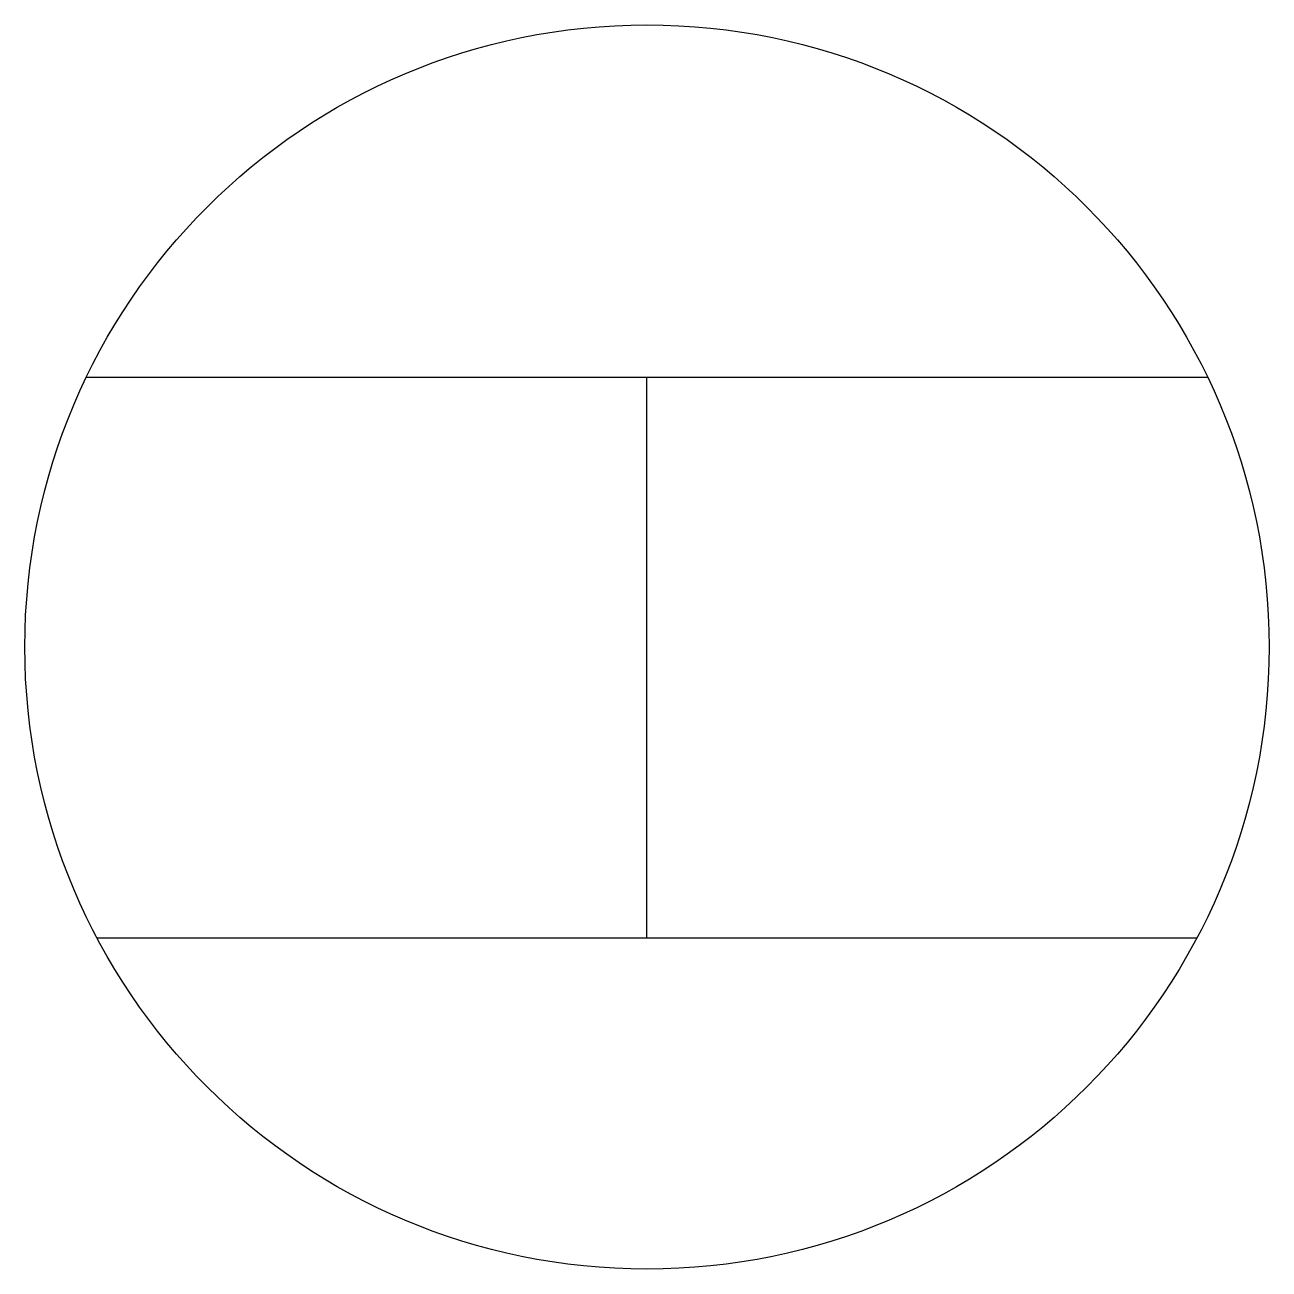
# Model space of a CAD drawing. Extents: x 8.52 to 10.52, y 0.67 to 2.67.
import ezdxf

# ---------------------------------------------------------------- set-up
doc = ezdxf.new("R2010")
doc.units = 0
doc.layers.get('0').update_dxf_attribs({"linetype": 'CONTINUOUS'})

msp = doc.modelspace()

# ---------------------------------------------------------------- linework, layer by layer
at = {"color": 0}
for p, q in [((8.6168, 2.1001), (10.4187, 2.1001)), ((9.5177, 1.1988), (9.5177, 2.1001)), ((8.6337, 1.1988), (10.4018, 1.1988))]:
    msp.add_line(p, q, dxfattribs=at)
msp.add_circle((9.5177, 1.6662), 1, dxfattribs=at)

doc.saveas('drawing.dxf')
